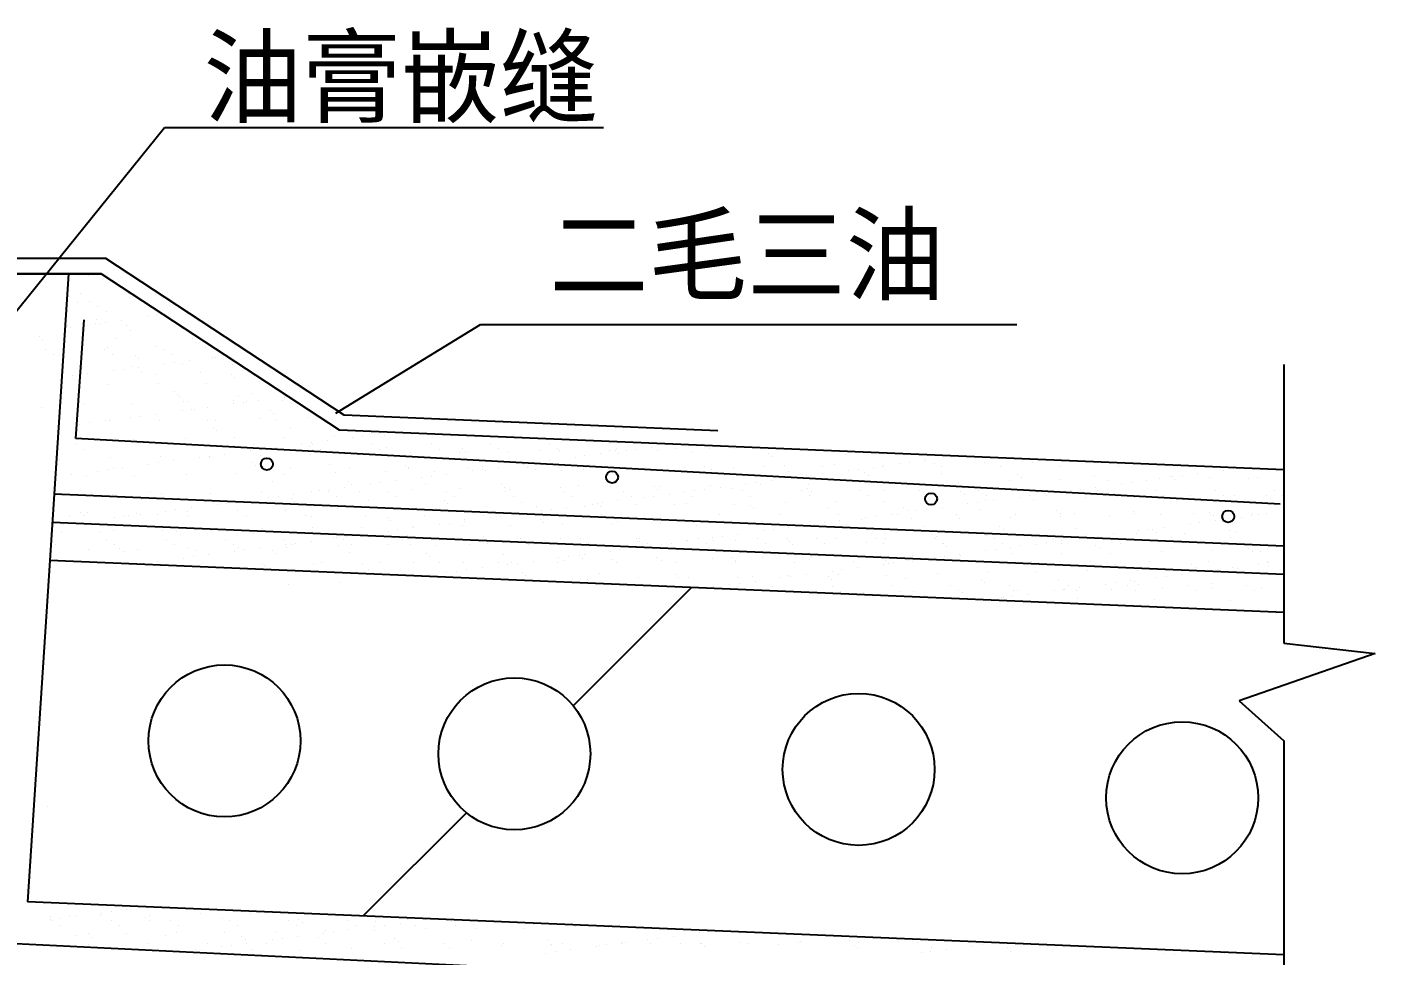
# Model space of a CAD drawing. Header units: metres. Extents: x 343608 to 349087, y 40929 to 44541.
# Drawn here: x 348378 to 349087, y 41409 to 41898 of the extents above; entities that cross this region are included whole.
import ezdxf

# ---------------------------------------------------------------- set-up
doc = ezdxf.new("R2010")
doc.units = ezdxf.units.M
doc.layers.add('加粗', color=6, linetype='Continuous')

msp = doc.modelspace()

# ---------------------------------------------------------------- hatches: boundary and pattern name
h = msp.add_hatch()
h.set_pattern_fill('AN31C', scale=200)
h.set_pattern_definition([(45, (0, 0), (-449.0128, 449.0128), [])])
h.paths.add_polyline_path([(348059.15, 41515.19, 1), (348139.15, 41515.19, 1)])
h.paths.add_polyline_path([(348211.77, 41522, 1), (348291.77, 41522, 1)])
h.paths.add_polyline_path([(347877.92, 41507.02, 1), (347957.92, 41507.02, 1)])
h.paths.add_polyline_path([(347707.6, 41492.05, 1), (347787.6, 41492.05, 1)])
h.paths.add_polyline_path([(349039.15, 41409.39), (349039.15, 41522.08), (349015.65, 41543.09), (349087.24, 41568.05), (349039.15, 41573.54), (349039.15, 41589.55), (348389.61, 41616.97), (348377.84, 41437.31)])
h.paths.add_polyline_path([(348441.55, 41522, -1), (348521.55, 41522, -1)])
h.paths.add_polyline_path([(348594.17, 41515.19, -1), (348674.17, 41515.19, -1)])
h.paths.add_polyline_path([(348855.39, 41507.02, -1), (348775.39, 41507.02, -1)])
h.paths.add_polyline_path([(349025.72, 41492.05, -1), (348945.72, 41492.05, -1)])

# ---------------------------------------------------------------- linework, layer by layer
for p, q in [((348353.98, 41726.02), (348449.93, 41844.83)), ((348449.93, 41844.83), (348681.11, 41844.83)), ((348316.66, 41767.86), (348416.66, 41767.86)), ((348399.49, 41767.86), (348389.61, 41616.97)), ((348404.66, 41766.34), (348404.66, 41766.34)), ((348409.86, 41767.02), (348409.86, 41767.02)), ((348405.67, 41757.67), (348405.67, 41757.67)), ((348431.25, 41757.55), (348431.25, 41757.55)), ((348404.15, 41752.69), (348404.15, 41752.69)), ((348410.4, 41753.16), (348410.4, 41753.16)), ((348414.62, 41750.47), (348414.62, 41750.47)), ((348414.1, 41743.57), (348414.1, 41743.57)), ((348419.2, 41748.29), (348419.2, 41748.29)), ((348427.21, 41743.42), (348427.21, 41743.42)), ((348440.79, 41745.21), (348440.79, 41745.21)), ((348445.37, 41748.63), (348445.37, 41748.63)), ((348446, 41745.89), (348446, 41745.89)), ((348454.71, 41742.69), (348454.71, 41742.69)), ((348398.66, 41740.75), (348398.66, 41740.75)), ((348400.29, 41739.87), (348400.29, 41739.87)), ((348406.3, 41738.4), (348406.3, 41738.4)), ((348413.88, 41741.66), (348413.88, 41741.66)), ((348415.95, 41741.88), (348415.95, 41741.88)), ((348419.08, 41742.35), (348419.08, 41742.35)), ((348429.8, 41740.8), (348429.8, 41740.8)), ((348431.88, 41738.28), (348431.88, 41738.28)), ((348458.89, 41739.25), (348458.89, 41739.25)), ((348540.18, 41694.52), (348616.34, 41741.26)), ((348616.34, 41741.26), (348898.62, 41741.26)), ((348384.04, 41734.8), (348384.04, 41734.8)), ((348385.88, 41733.11), (348385.88, 41733.11)), ((348419.83, 41729.03), (348419.83, 41729.03)), ((348424.65, 41733.91), (348424.65, 41733.91)), ((348446, 41729.36), (348446, 41729.36)), ((348464.66, 41733.57), (348464.66, 41733.57)), ((348466.5, 41731.88), (348466.5, 41731.88)), ((348471.58, 41729.24), (348471.58, 41729.24)), ((348387.34, 41728.06), (348387.34, 41728.06)), ((348391.55, 41725.38), (348391.55, 41725.38)), ((348394.58, 41725.13), (348394.58, 41725.13)), ((348418.48, 41728.12), (348418.48, 41728.12)), ((348422.7, 41725.43), (348422.7, 41725.43)), ((348434.6, 41724.79), (348434.6, 41724.79)), ((348436.44, 41723.1), (348436.44, 41723.1)), ((348449.62, 41728.18), (348449.62, 41728.18)), ((348453.84, 41725.49), (348453.84, 41725.49)), ((348455.22, 41721.21), (348455.22, 41721.21)), ((348463.35, 41722.28), (348463.35, 41722.28)), ((348475.2, 41723.91), (348475.2, 41723.91)), ((348476.93, 41724.07), (348476.93, 41724.07)), ((348482.14, 41724.76), (348482.14, 41724.76)), ((348401.38, 41714.13), (348401.38, 41714.13)), ((348406.93, 41719.13), (348406.93, 41719.13)), ((348409.51, 41715.2), (348409.51, 41715.2)), ((348423.1, 41716.98), (348423.1, 41716.98)), ((348428.3, 41717.67), (348428.3, 41717.67)), ((348432.51, 41719.01), (348432.51, 41719.01)), ((348436.43, 41718.74), (348436.43, 41718.74)), ((348437.88, 41715.76), (348437.88, 41715.76)), ((348445.14, 41715.13), (348445.14, 41715.13)), ((348450.01, 41720.53), (348450.01, 41720.53)), ((348459.52, 41719.98), (348459.52, 41719.98)), ((348469.02, 41715.82), (348469.02, 41715.82)), ((348485.16, 41714.79), (348485.16, 41714.79)), ((348485.7, 41720.32), (348485.7, 41720.32)), ((349039.15, 41720.07), (349039.15, 41573.54)), ((348396.18, 41713.44), (348396.18, 41713.44)), ((348420.46, 41709.76), (348420.46, 41709.76)), ((348446.63, 41710.09), (348446.63, 41710.09)), ((348472.21, 41709.97), (348472.21, 41709.97)), ((348487, 41713.1), (348487, 41713.1)), ((348499.22, 41710.94), (348499.22, 41710.94)), ((348455.1, 41706.01), (348455.1, 41706.01)), ((348456.94, 41704.32), (348456.94, 41704.32)), ((348457.7, 41703.14), (348457.7, 41703.14)), ((348460.15, 41700.72), (348460.15, 41700.72)), ((348461.91, 41700.45), (348461.91, 41700.45)), ((348486.33, 41701.05), (348486.33, 41701.05)), ((348488.84, 41703.19), (348488.84, 41703.19)), ((348491.36, 41700.08), (348491.36, 41700.08)), ((348493.05, 41700.51), (348493.05, 41700.51)), ((348495.7, 41705.13), (348495.7, 41705.13)), ((348499.49, 41701.15), (348499.49, 41701.15)), ((348511.91, 41700.93), (348511.91, 41700.93)), ((348513.07, 41702.94), (348513.07, 41702.94)), ((348385.02, 41697.58), (348385.02, 41697.58)), ((348407.56, 41699.86), (348407.56, 41699.86)), ((348433.14, 41699.74), (348433.14, 41699.74)), ((348437.52, 41692.99), (348437.52, 41692.99)), ((348445.65, 41694.06), (348445.65, 41694.06)), ((348459.23, 41695.85), (348459.23, 41695.85)), ((348464.44, 41696.54), (348464.44, 41696.54)), ((348465.64, 41696.35), (348465.64, 41696.35)), ((348472.57, 41697.61), (348472.57, 41697.61)), ((348486.15, 41699.39), (348486.15, 41699.39)), ((348505.65, 41696.01), (348505.65, 41696.01)), ((348507.5, 41694.32), (348507.5, 41694.32)), ((348405.4, 41688.76), (348405.4, 41688.76)), ((348410.6, 41689.45), (348410.6, 41689.45)), ((348418.73, 41690.52), (348418.73, 41690.52)), ((348421.09, 41690.49), (348421.09, 41690.49)), ((348432.32, 41692.31), (348432.32, 41692.31)), ((348447.26, 41690.82), (348447.26, 41690.82)), ((348472.84, 41690.7), (348472.84, 41690.7)), ((348475.59, 41687.23), (348475.59, 41687.23)), ((348477.09, 41690.78), (348477.09, 41690.78)), ((348499.85, 41691.67), (348499.85, 41691.67)), ((348508.24, 41690.83), (348508.24, 41690.83)), ((348516.2, 41686.34), (348516.2, 41686.34)), ((348526.03, 41692.01), (348526.03, 41692.01)), ((348408.19, 41680.6), (348408.19, 41680.6)), ((348433.77, 41680.47), (348433.77, 41680.47)), ((348460.78, 41681.45), (348460.78, 41681.45)), ((348477.44, 41685.54), (348477.44, 41685.54)), ((348486.96, 41681.78), (348486.96, 41681.78)), ((348512.54, 41681.66), (348512.54, 41681.66)), ((348527.5, 41678.95), (348527.5, 41678.95)), ((348535.62, 41680.02), (348535.62, 41680.02)), ((348539.55, 41682.63), (348539.55, 41682.63)), ((348549.21, 41681.8), (348549.21, 41681.8)), ((348554.41, 41682.49), (348554.41, 41682.49)), ((348558.05, 41684.31), (348558.05, 41684.31)), ((348562.54, 41683.56), (348562.54, 41683.56)), ((348565.73, 41682.96), (348565.73, 41682.96)), ((348591.31, 41682.84), (348591.31, 41682.84)), ((348403.49, 41677.98), (348403.49, 41677.98)), ((348407.71, 41675.29), (348407.71, 41675.29)), ((348447.89, 41671.55), (348447.89, 41671.55)), ((348473.66, 41671.86), (348473.66, 41671.86)), ((348481.79, 41672.93), (348481.79, 41672.93)), ((348486.13, 41677.57), (348486.13, 41677.57)), ((348495.37, 41674.72), (348495.37, 41674.72)), ((348496.91, 41678.15), (348496.91, 41678.15)), ((348500.48, 41672.4), (348500.48, 41672.4)), ((348500.58, 41675.4), (348500.58, 41675.4)), ((348501.13, 41675.46), (348501.13, 41675.46)), ((348508.71, 41676.47), (348508.71, 41676.47)), ((348522.29, 41678.26), (348522.29, 41678.26)), ((348526.15, 41677.22), (348526.15, 41677.22)), ((348526.66, 41672.74), (348526.66, 41672.74)), ((348527.99, 41675.53), (348527.99, 41675.53)), ((348528.06, 41678.21), (348528.06, 41678.21)), ((348532.27, 41675.52), (348532.27, 41675.52)), ((348552.24, 41672.62), (348552.24, 41672.62)), ((348559.2, 41678.26), (348559.2, 41678.26)), ((348563.41, 41675.58), (348563.41, 41675.58)), ((348566.75, 41676.34), (348566.75, 41676.34)), ((348579.25, 41673.59), (348579.25, 41673.59)), ((348590.34, 41678.32), (348590.34, 41678.32)), ((348594.56, 41675.63), (348594.56, 41675.63)), ((348605.42, 41673.92), (348605.42, 41673.92)), ((348606.77, 41676), (348606.77, 41676)), ((348608.61, 41674.31), (348608.61, 41674.31)), ((348621.48, 41678.38), (348621.48, 41678.38)), ((348625.7, 41675.69), (348625.7, 41675.69)), ((348631, 41673.8), (348631, 41673.8)), ((348647.37, 41675.11), (348647.37, 41675.11)), ((348652.62, 41678.43), (348652.62, 41678.43)), ((348656.84, 41675.75), (348656.84, 41675.75)), ((348658.01, 41674.77), (348658.01, 41674.77)), ((348671.3, 41671.99), (348671.3, 41671.99)), ((348679.43, 41673.06), (348679.43, 41673.06)), ((348683.76, 41678.49), (348683.76, 41678.49)), ((348684.19, 41675.11), (348684.19, 41675.11)), ((348687.39, 41674.77), (348687.39, 41674.77)), ((348687.98, 41675.8), (348687.98, 41675.8)), ((348689.23, 41673.08), (348689.23, 41673.08)), ((348693.02, 41674.84), (348693.02, 41674.84)), ((348698.22, 41675.53), (348698.22, 41675.53)), ((348706.35, 41676.6), (348706.35, 41676.6)), ((348709.77, 41674.98), (348709.77, 41674.98)), ((348719.12, 41675.86), (348719.12, 41675.86)), ((348727.99, 41673.88), (348727.99, 41673.88)), ((348736.78, 41675.96), (348736.78, 41675.96)), ((348750.26, 41675.92), (348750.26, 41675.92)), ((348768.01, 41673.54), (348768.01, 41673.54)), ((348769.85, 41671.85), (348769.85, 41671.85)), ((348808.61, 41672.66), (348808.61, 41672.66)), ((348848.62, 41672.31), (348848.62, 41672.31)), ((348394.71, 41670.25), (348394.71, 41670.25)), ((348419.82, 41664.77), (348419.82, 41664.77)), ((348421.72, 41671.22), (348421.72, 41671.22)), ((348422.89, 41665.62), (348422.89, 41665.62)), ((348427.95, 41665.84), (348427.95, 41665.84)), ((348441.54, 41667.63), (348441.54, 41667.63)), ((348446.74, 41668.31), (348446.74, 41668.31)), ((348454.87, 41669.38), (348454.87, 41669.38)), ((348468.45, 41671.17), (348468.45, 41671.17)), ((348473.47, 41671.43), (348473.47, 41671.43)), ((348496.09, 41668.45), (348496.09, 41668.45)), ((348497.93, 41666.76), (348497.93, 41666.76)), ((348516.31, 41665.79), (348516.31, 41665.79)), ((348536.69, 41667.56), (348536.69, 41667.56)), ((348547.45, 41665.85), (348547.45, 41665.85)), ((348576.71, 41667.22), (348576.71, 41667.22)), ((348578.55, 41665.53), (348578.55, 41665.53)), ((348578.6, 41665.91), (348578.6, 41665.91)), ((348609.74, 41665.96), (348609.74, 41665.96)), ((348617.31, 41666.33), (348617.31, 41666.33)), ((348617.47, 41664.9), (348617.47, 41664.9)), ((348618.94, 41664.55), (348618.94, 41664.55)), ((348625.6, 41665.97), (348625.6, 41665.97)), ((348639.18, 41667.76), (348639.18, 41667.76)), ((348640.88, 41666.02), (348640.88, 41666.02)), ((348644.39, 41668.44), (348644.39, 41668.44)), ((348645.12, 41664.88), (348645.12, 41664.88)), ((348652.52, 41669.51), (348652.52, 41669.51)), ((348657.33, 41665.99), (348657.33, 41665.99)), ((348666.1, 41671.3), (348666.1, 41671.3)), ((348670.7, 41664.76), (348670.7, 41664.76)), ((348672.02, 41666.08), (348672.02, 41666.08)), ((348697.71, 41665.73), (348697.71, 41665.73)), ((348697.93, 41665.11), (348697.93, 41665.11)), ((348703.16, 41666.13), (348703.16, 41666.13)), ((348723.89, 41666.07), (348723.89, 41666.07)), ((348734.3, 41666.19), (348734.3, 41666.19)), ((348737.94, 41664.76), (348737.94, 41664.76)), ((348749.47, 41665.94), (348749.47, 41665.94)), ((348765.44, 41666.25), (348765.44, 41666.25)), ((348776.48, 41666.92), (348776.48, 41666.92)), ((348796.59, 41666.3), (348796.59, 41666.3)), ((348802.65, 41667.25), (348802.65, 41667.25)), ((348815.11, 41665.03), (348815.11, 41665.03)), ((348823.24, 41666.1), (348823.24, 41666.1)), ((348827.73, 41666.36), (348827.73, 41666.36)), ((348828.23, 41667.13), (348828.23, 41667.13)), ((348836.82, 41667.89), (348836.82, 41667.89)), ((348842.03, 41668.57), (348842.03, 41668.57)), ((348850.16, 41669.64), (348850.16, 41669.64)), ((348850.47, 41670.62), (348850.47, 41670.62)), ((348855.24, 41668.1), (348855.24, 41668.1)), ((348858.87, 41666.42), (348858.87, 41666.42)), ((348863.74, 41671.43), (348863.74, 41671.43)), ((348881.42, 41668.43), (348881.42, 41668.43)), ((348890.01, 41666.47), (348890.01, 41666.47)), ((348907, 41668.31), (348907, 41668.31)), ((348921.15, 41666.53), (348921.15, 41666.53)), ((348952.29, 41666.59), (348952.29, 41666.59)), ((348983.43, 41666.64), (348983.43, 41666.64)), ((349007.55, 41664.47), (349007.55, 41664.47)), ((349012.76, 41665.16), (349012.76, 41665.16)), ((348392.91, 41661.23), (348392.91, 41661.23)), ((348401.04, 41662.3), (348401.04, 41662.3)), ((348408.82, 41661.33), (348408.82, 41661.33)), ((348414.62, 41664.08), (348414.62, 41664.08)), ((348434.4, 41661.21), (348434.4, 41661.21)), ((348461.41, 41662.18), (348461.41, 41662.18)), ((348487.59, 41662.51), (348487.59, 41662.51)), ((348506.63, 41658.79), (348506.63, 41658.79)), ((348513.17, 41662.39), (348513.17, 41662.39)), ((348540.18, 41663.36), (348540.18, 41663.36)), ((348546.65, 41658.44), (348546.65, 41658.44)), ((348563.63, 41657.81), (348563.63, 41657.81)), ((348566.36, 41663.7), (348566.36, 41663.7)), ((348571.76, 41658.88), (348571.76, 41658.88)), ((348585.35, 41660.67), (348585.35, 41660.67)), ((348587.25, 41657.56), (348587.25, 41657.56)), ((348590.55, 41661.36), (348590.55, 41661.36)), ((348591.94, 41663.57), (348591.94, 41663.57)), ((348598.68, 41662.43), (348598.68, 41662.43)), ((348612.26, 41664.21), (348612.26, 41664.21)), ((348659.17, 41664.3), (348659.17, 41664.3)), ((348739.79, 41663.07), (348739.79, 41663.07)), ((348761.28, 41657.94), (348761.28, 41657.94)), ((348769.41, 41659.01), (348769.41, 41659.01)), ((348778.55, 41663.88), (348778.55, 41663.88)), ((348782.99, 41660.8), (348782.99, 41660.8)), ((348788.19, 41661.48), (348788.19, 41661.48)), ((348796.32, 41662.55), (348796.32, 41662.55)), ((348809.91, 41664.34), (348809.91, 41664.34)), ((348816.17, 41657.87), (348816.17, 41657.87)), ((348818.56, 41663.54), (348818.56, 41663.54)), ((348820.41, 41661.85), (348820.41, 41661.85)), ((348842.35, 41658.21), (348842.35, 41658.21)), ((348859.17, 41662.65), (348859.17, 41662.65)), ((348867.93, 41658.08), (348867.93, 41658.08)), ((348894.94, 41659.06), (348894.94, 41659.06)), ((348899.18, 41662.31), (348899.18, 41662.31)), ((348901.03, 41660.62), (348901.03, 41660.62)), ((348921.12, 41659.39), (348921.12, 41659.39)), ((348939.79, 41661.42), (348939.79, 41661.42)), ((348946.7, 41659.27), (348946.7, 41659.27)), ((348953.72, 41657.38), (348953.72, 41657.38)), ((348958.92, 41658.07), (348958.92, 41658.07)), ((348967.05, 41659.14), (348967.05, 41659.14)), ((348973.71, 41660.24), (348973.71, 41660.24)), ((348979.8, 41661.08), (348979.8, 41661.08)), ((348980.63, 41660.93), (348980.63, 41660.93)), ((348981.64, 41659.39), (348981.64, 41659.39)), ((348985.84, 41661.61), (348985.84, 41661.61)), ((348993.97, 41662.68), (348993.97, 41662.68)), ((348999.88, 41660.58), (348999.88, 41660.58)), ((349020.41, 41660.2), (349020.41, 41660.2)), ((349025.46, 41660.45), (349025.46, 41660.45)), ((349039.15, 41624.58), (348391.89, 41651.91)), ((348395.34, 41650.98), (348395.34, 41650.98)), ((348395.95, 41651.24), (348395.95, 41651.24)), ((348411.57, 41652.94), (348411.57, 41652.94)), ((348415.78, 41650.25), (348415.78, 41650.25)), ((348422.35, 41651.95), (348422.35, 41651.95)), ((348442.71, 41653), (348442.71, 41653)), ((348446.92, 41650.31), (348446.92, 41650.31)), ((348448.52, 41652.29), (348448.52, 41652.29)), ((348474.1, 41652.16), (348474.1, 41652.16)), ((348501.11, 41653.14), (348501.11, 41653.14)), ((348509.8, 41650.72), (348509.8, 41650.72)), ((348517.93, 41651.79), (348517.93, 41651.79)), ((348527.29, 41653.47), (348527.29, 41653.47)), ((348531.51, 41653.58), (348531.51, 41653.58)), ((348536.13, 41653.17), (348536.13, 41653.17)), ((348536.71, 41654.27), (348536.71, 41654.27)), ((348540.35, 41650.48), (348540.35, 41650.48)), ((348544.84, 41655.34), (348544.84, 41655.34)), ((348548.49, 41656.75), (348548.49, 41656.75)), ((348552.87, 41653.35), (348552.87, 41653.35)), ((348558.43, 41657.13), (348558.43, 41657.13)), ((348567.27, 41653.22), (348567.27, 41653.22)), ((348571.49, 41650.54), (348571.49, 41650.54)), ((348579.88, 41654.32), (348579.88, 41654.32)), ((348598.41, 41653.28), (348598.41, 41653.28)), ((348602.63, 41650.59), (348602.63, 41650.59)), ((348606.05, 41654.65), (348606.05, 41654.65)), ((348627.26, 41657.21), (348627.26, 41657.21)), ((348629.11, 41655.53), (348629.11, 41655.53)), ((348629.56, 41653.34), (348629.56, 41653.34)), ((348631.63, 41654.53), (348631.63, 41654.53)), ((348633.77, 41650.65), (348633.77, 41650.65)), ((348658.64, 41655.51), (348658.64, 41655.51)), ((348660.7, 41653.39), (348660.7, 41653.39)), ((348664.91, 41650.71), (348664.91, 41650.71)), ((348667.87, 41656.33), (348667.87, 41656.33)), ((348684.82, 41655.84), (348684.82, 41655.84)), ((348691.84, 41653.45), (348691.84, 41653.45)), ((348696.06, 41650.76), (348696.06, 41650.76)), ((348707.44, 41650.85), (348707.44, 41650.85)), ((348707.88, 41655.99), (348707.88, 41655.99)), ((348709.73, 41654.3), (348709.73, 41654.3)), ((348710.4, 41655.72), (348710.4, 41655.72)), ((348715.57, 41651.92), (348715.57, 41651.92)), ((348722.98, 41653.51), (348722.98, 41653.51)), ((348727.2, 41650.82), (348727.2, 41650.82)), ((348729.15, 41653.71), (348729.15, 41653.71)), ((348734.36, 41654.4), (348734.36, 41654.4)), ((348737.41, 41656.69), (348737.41, 41656.69)), ((348742.49, 41655.47), (348742.49, 41655.47)), ((348748.49, 41655.1), (348748.49, 41655.1)), ((348754.12, 41653.56), (348754.12, 41653.56)), ((348756.07, 41657.25), (348756.07, 41657.25)), ((348758.34, 41650.88), (348758.34, 41650.88)), ((348763.58, 41657.02), (348763.58, 41657.02)), ((348785.26, 41653.62), (348785.26, 41653.62)), ((348788.5, 41654.76), (348788.5, 41654.76)), ((348789.17, 41656.9), (348789.17, 41656.9)), ((348789.48, 41650.93), (348789.48, 41650.93)), ((348790.35, 41653.07), (348790.35, 41653.07)), ((348816.4, 41653.68), (348816.4, 41653.68)), ((348820.62, 41650.99), (348820.62, 41650.99)), ((348829.11, 41653.87), (348829.11, 41653.87)), ((348847.55, 41653.73), (348847.55, 41653.73)), ((348869.12, 41653.53), (348869.12, 41653.53)), ((348870.96, 41651.84), (348870.96, 41651.84)), ((348878.69, 41653.79), (348878.69, 41653.79)), ((348882.9, 41651.1), (348882.9, 41651.1)), ((348899.88, 41650.3), (348899.88, 41650.3)), ((348905.09, 41650.98), (348905.09, 41650.98)), ((348909.73, 41652.65), (348909.73, 41652.65)), ((348909.83, 41653.85), (348909.83, 41653.85)), ((348913.22, 41652.05), (348913.22, 41652.05)), ((348914.05, 41651.16), (348914.05, 41651.16)), ((348926.8, 41653.84), (348926.8, 41653.84)), ((348932, 41654.53), (348932, 41654.53)), ((348940.13, 41655.6), (348940.13, 41655.6)), ((348940.97, 41653.9), (348940.97, 41653.9)), ((348945.19, 41651.22), (348945.19, 41651.22)), ((348949.74, 41652.3), (348949.74, 41652.3)), ((348951.58, 41650.61), (348951.58, 41650.61)), ((348960.81, 41650.35), (348960.81, 41650.35)), ((348972.11, 41653.96), (348972.11, 41653.96)), ((348976.33, 41651.27), (348976.33, 41651.27)), ((348990.34, 41651.42), (348990.34, 41651.42)), ((349003.25, 41654.02), (349003.25, 41654.02)), ((349007.47, 41651.33), (349007.47, 41651.33)), ((349013.4, 41651.2), (349013.4, 41651.2)), ((349030.36, 41651.07), (349030.36, 41651.07)), ((349034.39, 41654.07), (349034.39, 41654.07)), ((349038.61, 41651.39), (349038.61, 41651.39)), ((348437.81, 41649.2), (348437.81, 41649.2)), ((348455.96, 41643.64), (348455.96, 41643.64)), ((348464.09, 41644.71), (348464.09, 41644.71)), ((348477.67, 41646.49), (348477.67, 41646.49)), ((348482.88, 41647.18), (348482.88, 41647.18)), ((348488.22, 41643.24), (348488.22, 41643.24)), ((348491.01, 41648.25), (348491.01, 41648.25)), ((348504.59, 41650.04), (348504.59, 41650.04)), ((348516.58, 41649.67), (348516.58, 41649.67)), ((348518.43, 41647.98), (348518.43, 41647.98)), ((348540.81, 41644.09), (348540.81, 41644.09)), ((348557.19, 41648.78), (348557.19, 41648.78)), ((348566.99, 41644.43), (348566.99, 41644.43)), ((348592.57, 41644.31), (348592.57, 41644.31)), ((348597.2, 41648.44), (348597.2, 41648.44)), ((348599.05, 41646.75), (348599.05, 41646.75)), ((348619.57, 41645.28), (348619.57, 41645.28)), ((348637.81, 41647.55), (348637.81, 41647.55)), ((348645.75, 41645.61), (348645.75, 41645.61)), ((348653.61, 41643.76), (348653.61, 41643.76)), ((348661.74, 41644.84), (348661.74, 41644.84)), ((348671.33, 41645.49), (348671.33, 41645.49)), ((348675.32, 41646.62), (348675.32, 41646.62)), ((348677.82, 41647.21), (348677.82, 41647.21)), ((348679.67, 41645.52), (348679.67, 41645.52)), ((348680.52, 41647.31), (348680.52, 41647.31)), ((348688.65, 41648.38), (348688.65, 41648.38)), ((348698.34, 41646.46), (348698.34, 41646.46)), ((348702.24, 41650.17), (348702.24, 41650.17)), ((348718.43, 41646.33), (348718.43, 41646.33)), ((348724.52, 41646.8), (348724.52, 41646.8)), ((348750.1, 41646.67), (348750.1, 41646.67)), ((348758.44, 41645.98), (348758.44, 41645.98)), ((348760.28, 41644.29), (348760.28, 41644.29)), ((348777.11, 41647.65), (348777.11, 41647.65)), ((348799.05, 41645.1), (348799.05, 41645.1)), ((348803.28, 41647.98), (348803.28, 41647.98)), ((348828.86, 41647.86), (348828.86, 41647.86)), ((348839.06, 41644.75), (348839.06, 41644.75)), ((348846.04, 41643.21), (348846.04, 41643.21)), ((348851.25, 41643.89), (348851.25, 41643.89)), ((348859.38, 41644.96), (348859.38, 41644.96)), ((348872.96, 41646.75), (348872.96, 41646.75)), ((348878.17, 41647.44), (348878.17, 41647.44)), ((348879.66, 41643.87), (348879.66, 41643.87)), ((348882.05, 41649.17), (348882.05, 41649.17)), ((348886.3, 41648.51), (348886.3, 41648.51)), ((348907.63, 41649.04), (348907.63, 41649.04)), ((348919.68, 41643.53), (348919.68, 41643.53)), ((348934.64, 41650.02), (348934.64, 41650.02)), ((348986.39, 41650.23), (348986.39, 41650.23)), ((349032.2, 41649.39), (349032.2, 41649.39)), ((349039.15, 41609.57), (348390.91, 41636.94)), ((348399.82, 41640.53), (348399.82, 41640.53)), ((348402.13, 41636.55), (348402.13, 41636.55)), ((348405.9, 41642.12), (348405.9, 41642.12)), ((348407.75, 41640.43), (348407.75, 41640.43)), ((348409.45, 41642.06), (348409.45, 41642.06)), ((348410.26, 41637.62), (348410.26, 41637.62)), ((348423.84, 41639.41), (348423.84, 41639.41)), ((348429.04, 41640.09), (348429.04, 41640.09)), ((348430.96, 41640.58), (348430.96, 41640.58)), ((348435.03, 41641.94), (348435.03, 41641.94)), ((348437.17, 41641.16), (348437.17, 41641.16)), ((348446.51, 41641.23), (348446.51, 41641.23)), ((348450.76, 41642.95), (348450.76, 41642.95)), ((348462.04, 41642.91), (348462.04, 41642.91)), ((348462.11, 41640.64), (348462.11, 41640.64)), ((348493.25, 41640.7), (348493.25, 41640.7)), ((348513.8, 41643.12), (348513.8, 41643.12)), ((348524.39, 41640.75), (348524.39, 41640.75)), ((348527.13, 41640), (348527.13, 41640)), ((348555.53, 41640.81), (348555.53, 41640.81)), ((348567.14, 41639.66), (348567.14, 41639.66)), ((348568.99, 41637.97), (348568.99, 41637.97)), ((348586.67, 41640.87), (348586.67, 41640.87)), ((348599.77, 41636.68), (348599.77, 41636.68)), ((348607.75, 41638.78), (348607.75, 41638.78)), ((348607.9, 41637.75), (348607.9, 41637.75)), ((348617.81, 41640.92), (348617.81, 41640.92)), ((348621.48, 41639.54), (348621.48, 41639.54)), ((348626.69, 41640.22), (348626.69, 41640.22)), ((348634.82, 41641.29), (348634.82, 41641.29)), ((348647.76, 41638.43), (348647.76, 41638.43)), ((348648.4, 41643.08), (348648.4, 41643.08)), ((348648.95, 41640.98), (348648.95, 41640.98)), ((348649.6, 41636.74), (348649.6, 41636.74)), ((348659.27, 41636.24), (348659.27, 41636.24)), ((348680.1, 41641.04), (348680.1, 41641.04)), ((348685.45, 41636.57), (348685.45, 41636.57)), ((348688.37, 41637.55), (348688.37, 41637.55)), ((348711.03, 41636.45), (348711.03, 41636.45)), ((348711.24, 41641.09), (348711.24, 41641.09)), ((348728.38, 41637.21), (348728.38, 41637.21)), ((348738.04, 41637.42), (348738.04, 41637.42)), ((348742.38, 41641.15), (348742.38, 41641.15)), ((348764.21, 41637.76), (348764.21, 41637.76)), ((348768.98, 41636.32), (348768.98, 41636.32)), ((348773.52, 41641.2), (348773.52, 41641.2)), ((348789.8, 41637.63), (348789.8, 41637.63)), ((348792.21, 41636.12), (348792.21, 41636.12)), ((348797.41, 41636.81), (348797.41, 41636.81)), ((348804.66, 41641.26), (348804.66, 41641.26)), ((348805.54, 41637.88), (348805.54, 41637.88)), ((348816.8, 41638.61), (348816.8, 41638.61)), ((348819.13, 41639.66), (348819.13, 41639.66)), ((348824.33, 41640.35), (348824.33, 41640.35)), ((348832.46, 41641.42), (348832.46, 41641.42)), ((348835.8, 41641.32), (348835.8, 41641.32)), ((348840.9, 41643.06), (348840.9, 41643.06)), ((348842.98, 41638.94), (348842.98, 41638.94)), ((348866.94, 41641.37), (348866.94, 41641.37)), ((348868.56, 41638.82), (348868.56, 41638.82)), ((348895.57, 41639.79), (348895.57, 41639.79)), ((348898.09, 41641.43), (348898.09, 41641.43)), ((348921.52, 41641.84), (348921.52, 41641.84)), ((348921.75, 41640.12), (348921.75, 41640.12)), ((348929.23, 41641.49), (348929.23, 41641.49)), ((348947.33, 41640), (348947.33, 41640)), ((348960.28, 41642.64), (348960.28, 41642.64)), ((348960.37, 41641.54), (348960.37, 41641.54)), ((348974.34, 41640.97), (348974.34, 41640.97)), ((348989.85, 41636.25), (348989.85, 41636.25)), ((348991.51, 41641.6), (348991.51, 41641.6)), ((348995.06, 41636.94), (348995.06, 41636.94)), ((349000.3, 41642.3), (349000.3, 41642.3)), ((349000.51, 41641.31), (349000.51, 41641.31)), ((349002.14, 41640.61), (349002.14, 41640.61)), ((349003.19, 41638.01), (349003.19, 41638.01)), ((349016.77, 41639.79), (349016.77, 41639.79)), ((349021.98, 41640.48), (349021.98, 41640.48)), ((349022.65, 41641.66), (349022.65, 41641.66)), ((349026.09, 41641.19), (349026.09, 41641.19)), ((349030.11, 41641.55), (349030.11, 41641.55)), ((348395.97, 41631.71), (348395.97, 41631.71)), ((348396.92, 41635.86), (348396.92, 41635.86)), ((348416.45, 41632.46), (348416.45, 41632.46)), ((348422.98, 41632.68), (348422.98, 41632.68)), ((348449.15, 41633.02), (348449.15, 41633.02)), ((348456.46, 41632.11), (348456.46, 41632.11)), ((348458.31, 41630.42), (348458.31, 41630.42)), ((348474.73, 41632.9), (348474.73, 41632.9)), ((348497.07, 41631.23), (348497.07, 41631.23)), ((348501.74, 41633.87), (348501.74, 41633.87)), ((348527.92, 41634.2), (348527.92, 41634.2)), ((348537.08, 41630.88), (348537.08, 41630.88)), ((348538.92, 41629.2), (348538.92, 41629.2)), ((348545.93, 41629.59), (348545.93, 41629.59)), ((348553.5, 41634.08), (348553.5, 41634.08)), ((348554.06, 41630.66), (348554.06, 41630.66)), ((348567.65, 41632.45), (348567.65, 41632.45)), ((348572.85, 41633.13), (348572.85, 41633.13)), ((348577.69, 41630), (348577.69, 41630)), ((348580.51, 41635.05), (348580.51, 41635.05)), ((348580.98, 41634.2), (348580.98, 41634.2)), ((348594.57, 41635.99), (348594.57, 41635.99)), ((348606.68, 41635.39), (348606.68, 41635.39)), ((348617.7, 41629.66), (348617.7, 41629.66)), ((348632.26, 41635.26), (348632.26, 41635.26)), ((348730.22, 41635.52), (348730.22, 41635.52)), ((348738.37, 41629.03), (348738.37, 41629.03)), ((348743.58, 41629.72), (348743.58, 41629.72)), ((348751.71, 41630.79), (348751.71, 41630.79)), ((348765.29, 41632.58), (348765.29, 41632.58)), ((348770.5, 41633.26), (348770.5, 41633.26)), ((348778.63, 41634.33), (348778.63, 41634.33)), ((348809, 41635.98), (348809, 41635.98)), ((348810.84, 41634.29), (348810.84, 41634.29)), ((348849.6, 41635.09), (348849.6, 41635.09)), ((348856.5, 41629.56), (348856.5, 41629.56)), ((348882.68, 41629.9), (348882.68, 41629.9)), ((348889.62, 41634.75), (348889.62, 41634.75)), ((348891.46, 41633.06), (348891.46, 41633.06)), ((348908.26, 41629.77), (348908.26, 41629.77)), ((348930.22, 41633.87), (348930.22, 41633.87)), ((348935.27, 41630.75), (348935.27, 41630.75)), ((348936.02, 41629.16), (348936.02, 41629.16)), ((348941.22, 41629.85), (348941.22, 41629.85)), ((348949.35, 41630.92), (348949.35, 41630.92)), ((348961.44, 41631.08), (348961.44, 41631.08)), ((348962.94, 41632.71), (348962.94, 41632.71)), ((348968.14, 41633.39), (348968.14, 41633.39)), ((348970.24, 41633.52), (348970.24, 41633.52)), ((348972.08, 41631.83), (348972.08, 41631.83)), ((348976.27, 41634.46), (348976.27, 41634.46)), ((348987.02, 41630.96), (348987.02, 41630.96)), ((349010.84, 41632.64), (349010.84, 41632.64)), ((349011.33, 41628.97), (349011.33, 41628.97)), ((349014.03, 41631.93), (349014.03, 41631.93)), ((348392.72, 41625.16), (348392.72, 41625.16)), ((348410.08, 41622.79), (348410.08, 41622.79)), ((348419.64, 41627.9), (348419.64, 41627.9)), ((348423.86, 41625.21), (348423.86, 41625.21)), ((348426.4, 41623.34), (348426.4, 41623.34)), ((348435.66, 41622.67), (348435.66, 41622.67)), ((348450.78, 41627.96), (348450.78, 41627.96)), ((348455, 41625.27), (348455, 41625.27)), ((348462.67, 41623.64), (348462.67, 41623.64)), ((348467.01, 41622.45), (348467.01, 41622.45)), ((348481.93, 41628.01), (348481.93, 41628.01)), ((348486.14, 41625.33), (348486.14, 41625.33)), ((348488.85, 41623.98), (348488.85, 41623.98)), ((348492.1, 41622.5), (348492.1, 41622.5)), ((348500.23, 41623.57), (348500.23, 41623.57)), ((348507.02, 41622.11), (348507.02, 41622.11)), ((348513.07, 41628.07), (348513.07, 41628.07)), ((348513.81, 41625.36), (348513.81, 41625.36)), ((348514.43, 41623.85), (348514.43, 41623.85)), ((348517.28, 41625.38), (348517.28, 41625.38)), ((348519.02, 41626.05), (348519.02, 41626.05)), ((348527.15, 41627.12), (348527.15, 41627.12)), ((348540.73, 41628.9), (348540.73, 41628.9)), ((348541.44, 41624.83), (348541.44, 41624.83)), ((348544.21, 41628.13), (348544.21, 41628.13)), ((348548.43, 41625.44), (348548.43, 41625.44)), ((348567.61, 41625.16), (348567.61, 41625.16)), ((348575.35, 41628.18), (348575.35, 41628.18)), ((348579.57, 41625.5), (348579.57, 41625.5)), ((348593.2, 41625.04), (348593.2, 41625.04)), ((348606.49, 41628.24), (348606.49, 41628.24)), ((348610.71, 41625.55), (348610.71, 41625.55)), ((348619.54, 41627.97), (348619.54, 41627.97)), ((348620.2, 41626.01), (348620.2, 41626.01)), ((348637.63, 41628.3), (348637.63, 41628.3)), ((348641.85, 41625.61), (348641.85, 41625.61)), ((348646.38, 41626.34), (348646.38, 41626.34)), ((348658.3, 41628.77), (348658.3, 41628.77)), ((348668.77, 41628.35), (348668.77, 41628.35)), ((348671.96, 41626.22), (348671.96, 41626.22)), ((348672.99, 41625.67), (348672.99, 41625.67)), ((348684.54, 41621.95), (348684.54, 41621.95)), ((348689.74, 41622.63), (348689.74, 41622.63)), ((348697.87, 41623.7), (348697.87, 41623.7)), ((348698.32, 41628.43), (348698.32, 41628.43)), ((348698.97, 41627.19), (348698.97, 41627.19)), ((348699.92, 41628.41), (348699.92, 41628.41)), ((348700.16, 41626.74), (348700.16, 41626.74)), ((348704.13, 41625.72), (348704.13, 41625.72)), ((348711.46, 41625.49), (348711.46, 41625.49)), ((348716.66, 41626.17), (348716.66, 41626.17)), ((348724.79, 41627.25), (348724.79, 41627.25)), ((348725.15, 41627.53), (348725.15, 41627.53)), ((348731.06, 41628.47), (348731.06, 41628.47)), ((348735.27, 41625.78), (348735.27, 41625.78)), ((348738.92, 41627.54), (348738.92, 41627.54)), ((348750.73, 41627.41), (348750.73, 41627.41)), ((348762.2, 41628.52), (348762.2, 41628.52)), ((348766.42, 41625.84), (348766.42, 41625.84)), ((348777.74, 41628.38), (348777.74, 41628.38)), ((348778.94, 41627.2), (348778.94, 41627.2)), ((348780.78, 41625.51), (348780.78, 41625.51)), ((348793.34, 41628.58), (348793.34, 41628.58)), ((348797.56, 41625.89), (348797.56, 41625.89)), ((348803.91, 41628.71), (348803.91, 41628.71)), ((348819.54, 41626.32), (348819.54, 41626.32)), ((348824.48, 41628.63), (348824.48, 41628.63)), ((348828.7, 41625.95), (348828.7, 41625.95)), ((348829.49, 41628.59), (348829.49, 41628.59)), ((348855.62, 41628.69), (348855.62, 41628.69)), ((348859.56, 41625.97), (348859.56, 41625.97)), ((348859.84, 41626.01), (348859.84, 41626.01)), ((348861.4, 41624.28), (348861.4, 41624.28)), ((348882.18, 41622.07), (348882.18, 41622.07)), ((348886.76, 41628.75), (348886.76, 41628.75)), ((348887.39, 41622.76), (348887.39, 41622.76)), ((348890.98, 41626.06), (348890.98, 41626.06)), ((348895.52, 41623.83), (348895.52, 41623.83)), ((348900.16, 41625.09), (348900.16, 41625.09)), ((348909.1, 41625.62), (348909.1, 41625.62)), ((348914.31, 41626.3), (348914.31, 41626.3)), ((348917.91, 41628.8), (348917.91, 41628.8)), ((348922.12, 41626.12), (348922.12, 41626.12)), ((348922.44, 41627.37), (348922.44, 41627.37)), ((348940.17, 41624.74), (348940.17, 41624.74)), ((348942.02, 41623.06), (348942.02, 41623.06)), ((348949.05, 41628.86), (348949.05, 41628.86)), ((348953.26, 41626.17), (348953.26, 41626.17)), ((348980.19, 41628.92), (348980.19, 41628.92)), ((348980.78, 41623.86), (348980.78, 41623.86)), ((348984.41, 41626.23), (348984.41, 41626.23)), ((349001.14, 41622.04), (349001.14, 41622.04)), ((349015.55, 41626.29), (349015.55, 41626.29)), ((349020.79, 41623.52), (349020.79, 41623.52)), ((349026.72, 41621.92), (349026.72, 41621.92)), ((348428.24, 41621.65), (348428.24, 41621.65)), ((348438.26, 41615.41), (348438.26, 41615.41)), ((348439.04, 41615.54), (348439.04, 41615.54)), ((348446.39, 41616.49), (348446.39, 41616.49)), ((348459.98, 41618.27), (348459.98, 41618.27)), ((348465.18, 41618.96), (348465.18, 41618.96)), ((348470.18, 41615.6), (348470.18, 41615.6)), ((348473.31, 41620.03), (348473.31, 41620.03)), ((348486.89, 41621.82), (348486.89, 41621.82)), ((348501.32, 41615.65), (348501.32, 41615.65)), ((348508.86, 41620.42), (348508.86, 41620.42)), ((348528.55, 41614.93), (348528.55, 41614.93)), ((348532.46, 41615.71), (348532.46, 41615.71)), ((348547.62, 41621.22), (348547.62, 41621.22)), ((348554.13, 41614.81), (348554.13, 41614.81)), ((348563.61, 41615.77), (348563.61, 41615.77)), ((348581.14, 41615.78), (348581.14, 41615.78)), ((348587.64, 41620.88), (348587.64, 41620.88)), ((348589.48, 41619.19), (348589.48, 41619.19)), ((348594.75, 41615.82), (348594.75, 41615.82)), ((348607.31, 41616.12), (348607.31, 41616.12)), ((348625.89, 41615.88), (348625.89, 41615.88)), ((348628.24, 41620), (348628.24, 41620)), ((348630.7, 41614.86), (348630.7, 41614.86)), ((348632.89, 41616), (348632.89, 41616)), ((348635.91, 41615.54), (348635.91, 41615.54)), ((348644.04, 41616.61), (348644.04, 41616.61)), ((348657.03, 41615.94), (348657.03, 41615.94)), ((348657.62, 41618.4), (348657.62, 41618.4)), ((348659.9, 41616.97), (348659.9, 41616.97)), ((348662.83, 41619.09), (348662.83, 41619.09)), ((348668.26, 41619.65), (348668.26, 41619.65)), ((348670.1, 41617.96), (348670.1, 41617.96)), ((348670.96, 41620.16), (348670.96, 41620.16)), ((348686.08, 41617.3), (348686.08, 41617.3)), ((348688.17, 41615.99), (348688.17, 41615.99)), ((348708.86, 41618.77), (348708.86, 41618.77)), ((348711.66, 41617.18), (348711.66, 41617.18)), ((348719.31, 41616.05), (348719.31, 41616.05)), ((348738.67, 41618.15), (348738.67, 41618.15)), ((348748.88, 41618.42), (348748.88, 41618.42)), ((348750.45, 41616.11), (348750.45, 41616.11)), ((348750.72, 41616.73), (348750.72, 41616.73)), ((348764.84, 41618.49), (348764.84, 41618.49)), ((348781.6, 41616.16), (348781.6, 41616.16)), ((348789.48, 41617.54), (348789.48, 41617.54)), ((348790.43, 41618.36), (348790.43, 41618.36)), ((348812.74, 41616.22), (348812.74, 41616.22)), ((348817.43, 41619.34), (348817.43, 41619.34)), ((348828.35, 41614.99), (348828.35, 41614.99)), ((348829.49, 41617.2), (348829.49, 41617.2)), ((348831.34, 41615.51), (348831.34, 41615.51)), ((348833.55, 41615.67), (348833.55, 41615.67)), ((348841.68, 41616.74), (348841.68, 41616.74)), ((348843.61, 41619.67), (348843.61, 41619.67)), ((348843.88, 41616.28), (348843.88, 41616.28)), ((348855.26, 41618.53), (348855.26, 41618.53)), ((348860.47, 41619.22), (348860.47, 41619.22)), ((348868.6, 41620.29), (348868.6, 41620.29)), ((348869.19, 41619.55), (348869.19, 41619.55)), ((348870.1, 41616.31), (348870.1, 41616.31)), ((348875.02, 41616.33), (348875.02, 41616.33)), ((348896.2, 41620.52), (348896.2, 41620.52)), ((348906.16, 41616.39), (348906.16, 41616.39)), ((348910.11, 41615.97), (348910.11, 41615.97)), ((348922.38, 41620.86), (348922.38, 41620.86)), ((348937.3, 41616.45), (348937.3, 41616.45)), ((348947.96, 41620.73), (348947.96, 41620.73)), ((348950.72, 41615.08), (348950.72, 41615.08)), ((348968.44, 41616.5), (348968.44, 41616.5)), ((348974.97, 41621.71), (348974.97, 41621.71)), ((348999.59, 41616.56), (348999.59, 41616.56)), ((349022.64, 41621.83), (349022.64, 41621.83)), ((349025.99, 41615.12), (349025.99, 41615.12)), ((349030.73, 41616.62), (349030.73, 41616.62)), ((349031.2, 41615.8), (349031.2, 41615.8)), ((348475.36, 41613.63), (348475.36, 41613.63)), ((348476.96, 41613.33), (348476.96, 41613.33)), ((348502.37, 41614.6), (348502.37, 41614.6)), ((348517.56, 41612.45), (348517.56, 41612.45)), ((348557.58, 41612.1), (348557.58, 41612.1)), ((348559.42, 41610.41), (348559.42, 41610.41)), ((348590.2, 41609.53), (348590.2, 41609.53)), ((348598.18, 41611.22), (348598.18, 41611.22)), ((348603.79, 41611.31), (348603.79, 41611.31)), ((348608.99, 41612), (348608.99, 41612)), ((348617.12, 41613.07), (348617.12, 41613.07)), ((348638.2, 41610.87), (348638.2, 41610.87)), ((348640.04, 41609.19), (348640.04, 41609.19)), ((348678.8, 41609.99), (348678.8, 41609.99)), ((348699.6, 41607.93), (348699.6, 41607.93)), ((348718.81, 41609.65), (348718.81, 41609.65)), ((348720.66, 41607.96), (348720.66, 41607.96)), ((348725.78, 41608.26), (348725.78, 41608.26)), ((348751.36, 41608.14), (348751.36, 41608.14)), ((348759.42, 41608.76), (348759.42, 41608.76)), ((348774.51, 41607.9), (348774.51, 41607.9)), ((348778.37, 41609.11), (348778.37, 41609.11)), ((348779.72, 41608.58), (348779.72, 41608.58)), ((348787.85, 41609.66), (348787.85, 41609.66)), ((348799.43, 41608.42), (348799.43, 41608.42)), ((348801.43, 41611.44), (348801.43, 41611.44)), ((348804.54, 41609.44), (348804.54, 41609.44)), ((348806.63, 41612.13), (348806.63, 41612.13)), ((348814.76, 41613.2), (348814.76, 41613.2)), ((348830.12, 41609.32), (348830.12, 41609.32)), ((348857.13, 41610.3), (348857.13, 41610.3)), ((348883.31, 41610.63), (348883.31, 41610.63)), ((348908.89, 41610.51), (348908.89, 41610.51)), ((348911.96, 41614.28), (348911.96, 41614.28)), ((348935.9, 41611.48), (348935.9, 41611.48)), ((348962.07, 41611.81), (348962.07, 41611.81)), ((348972.16, 41608.03), (348972.16, 41608.03)), ((348977.36, 41608.71), (348977.36, 41608.71)), ((348985.49, 41609.78), (348985.49, 41609.78)), ((348987.65, 41611.69), (348987.65, 41611.69)), ((348990.73, 41614.74), (348990.73, 41614.74)), ((348992.58, 41613.05), (348992.58, 41613.05)), ((348999.07, 41611.57), (348999.07, 41611.57)), ((349004.28, 41612.26), (349004.28, 41612.26)), ((349012.41, 41613.33), (349012.41, 41613.33)), ((349014.66, 41612.66), (349014.66, 41612.66)), ((349031.34, 41613.86), (349031.34, 41613.86)), ((348515.06, 41604.59), (348515.06, 41604.59)), ((348542.07, 41605.56), (348542.07, 41605.56)), ((348647.01, 41607.08), (348647.01, 41607.08)), ((348672.59, 41606.95), (348672.59, 41606.95)), ((348734.01, 41602.57), (348734.01, 41602.57)), ((348739.13, 41603.42), (348739.13, 41603.42)), ((348747.59, 41604.36), (348747.59, 41604.36)), ((348752.8, 41605.04), (348752.8, 41605.04)), ((348760.93, 41606.11), (348760.93, 41606.11)), ((348770.27, 41603.48), (348770.27, 41603.48)), ((348774.49, 41600.79), (348774.49, 41600.79)), ((348801.28, 41606.73), (348801.28, 41606.73)), ((348801.42, 41603.54), (348801.42, 41603.54)), ((348805.63, 41600.85), (348805.63, 41600.85)), ((348832.56, 41603.59), (348832.56, 41603.59)), ((348836.77, 41600.91), (348836.77, 41600.91)), ((348840.04, 41607.53), (348840.04, 41607.53)), ((348863.7, 41603.65), (348863.7, 41603.65)), ((348867.92, 41600.96), (348867.92, 41600.96)), ((348880.05, 41607.19), (348880.05, 41607.19)), ((348881.9, 41605.5), (348881.9, 41605.5)), ((348894.84, 41603.71), (348894.84, 41603.71)), ((348896.83, 41601.25), (348896.83, 41601.25)), ((348899.06, 41601.02), (348899.06, 41601.02)), ((348918.32, 41600.94), (348918.32, 41600.94)), ((348920.66, 41606.31), (348920.66, 41606.31)), ((348923.01, 41601.59), (348923.01, 41601.59)), ((348923.53, 41601.63), (348923.53, 41601.63)), ((348925.98, 41603.76), (348925.98, 41603.76)), ((348930.2, 41601.08), (348930.2, 41601.08)), ((348931.66, 41602.7), (348931.66, 41602.7)), ((348945.24, 41604.48), (348945.24, 41604.48)), ((348948.59, 41601.46), (348948.59, 41601.46)), ((348950.44, 41605.17), (348950.44, 41605.17)), ((348957.12, 41603.82), (348957.12, 41603.82)), ((348958.57, 41606.24), (348958.57, 41606.24)), ((348960.67, 41605.96), (348960.67, 41605.96)), ((348961.34, 41601.13), (348961.34, 41601.13)), ((348962.51, 41604.27), (348962.51, 41604.27)), ((348975.6, 41602.44), (348975.6, 41602.44)), ((348988.26, 41603.88), (348988.26, 41603.88)), ((348992.48, 41601.19), (348992.48, 41601.19)), ((349001.28, 41605.08), (349001.28, 41605.08)), ((349001.77, 41602.77), (349001.77, 41602.77)), ((349019.41, 41603.93), (349019.41, 41603.93)), ((349023.62, 41601.25), (349023.62, 41601.25)), ((349027.35, 41602.65), (349027.35, 41602.65)), ((348818.06, 41600.07), (348818.06, 41600.07)), ((348844.24, 41600.4), (348844.24, 41600.4)), ((348849.99, 41598.41), (348849.99, 41598.41)), ((348869.82, 41600.28), (348869.82, 41600.28)), ((348890.6, 41597.53), (348890.6, 41597.53)), ((348891.4, 41597.4), (348891.4, 41597.4)), ((348896.61, 41598.08), (348896.61, 41598.08)), ((348904.74, 41599.15), (348904.74, 41599.15)), ((348930.61, 41597.19), (348930.61, 41597.19)), ((348971.21, 41596.3), (348971.21, 41596.3)), ((349011.23, 41595.96), (349011.23, 41595.96)), ((349035.21, 41590.44), (349035.21, 41590.44)), ((349038.8, 41591.58), (349038.8, 41591.58)), ((349039.15, 41573.54), (349087.24, 41568.05)), ((349087.24, 41568.05), (349015.65, 41543.09)), ((349015.65, 41543.09), (349039.15, 41522.08)), ((349039.15, 41522.08), (349039.15, 41189.69)), ((348388.32, 41487.58), (348388.32, 41487.58)), ((348416.85, 41431.35), (348416.85, 41431.35)), ((348422.05, 41432.04), (348422.05, 41432.04)), ((348430.18, 41433.11), (348430.18, 41433.11)), ((348468.97, 41430.96), (348468.97, 41430.96)), ((348495.15, 41431.29), (348495.15, 41431.29)), ((348520.73, 41431.17), (348520.73, 41431.17)), ((348389.93, 41427.81), (348389.93, 41427.81)), ((348390.21, 41429.78), (348390.21, 41429.78)), ((348390.83, 41427.4), (348390.83, 41427.4)), ((348395.05, 41424.71), (348395.05, 41424.71)), ((348395.13, 41428.5), (348395.13, 41428.5)), ((348400.05, 41429.54), (348400.05, 41429.54)), ((348403.26, 41429.57), (348403.26, 41429.57)), ((348416.38, 41430.11), (348416.38, 41430.11)), ((348421.97, 41427.46), (348421.97, 41427.46)), ((348426.19, 41424.77), (348426.19, 41424.77)), ((348440.06, 41429.2), (348440.06, 41429.2)), ((348441.91, 41427.51), (348441.91, 41427.51)), ((348441.96, 41429.99), (348441.96, 41429.99)), ((348453.11, 41427.51), (348453.11, 41427.51)), ((348457.33, 41424.83), (348457.33, 41424.83)), ((348480.67, 41428.32), (348480.67, 41428.32)), ((348484.25, 41427.57), (348484.25, 41427.57)), ((348488.47, 41424.88), (348488.47, 41424.88)), ((348515.39, 41427.63), (348515.39, 41427.63)), ((348519.61, 41424.94), (348519.61, 41424.94)), ((348520.68, 41427.97), (348520.68, 41427.97)), ((348522.53, 41426.28), (348522.53, 41426.28)), ((348546.54, 41427.68), (348546.54, 41427.68)), ((348550.75, 41425), (348550.75, 41425)), ((348560.65, 41424.4), (348560.65, 41424.4)), ((348561.29, 41427.09), (348561.29, 41427.09)), ((348565.86, 41425.08), (348565.86, 41425.08)), ((348573.99, 41426.15), (348573.99, 41426.15)), ((348577.68, 41427.74), (348577.68, 41427.74)), ((348581.89, 41425.05), (348581.89, 41425.05)), ((348587.57, 41427.94), (348587.57, 41427.94)), ((348601.3, 41426.74), (348601.3, 41426.74)), ((348603.15, 41425.06), (348603.15, 41425.06)), ((348613.04, 41425.11), (348613.04, 41425.11)), ((348613.61, 41423.44), (348613.61, 41423.44)), ((348639.19, 41423.31), (348639.19, 41423.31)), ((348641.91, 41425.86), (348641.91, 41425.86)), ((348644.18, 41425.17), (348644.18, 41425.17)), ((348666.2, 41424.29), (348666.2, 41424.29)), ((348683.76, 41423.83), (348683.76, 41423.83)), ((348402.9, 41419.76), (348402.9, 41419.76)), ((348410, 41420.42), (348410, 41420.42)), ((348411.85, 41418.73), (348411.85, 41418.73)), ((348429.9, 41420.73), (348429.9, 41420.73)), ((348450.61, 41419.54), (348450.61, 41419.54)), ((348456.08, 41421.07), (348456.08, 41421.07)), ((348481.66, 41420.94), (348481.66, 41420.94)), ((348490.62, 41419.2), (348490.62, 41419.2)), ((348492.47, 41417.51), (348492.47, 41417.51)), ((348506.82, 41417.31), (348506.82, 41417.31)), ((348508.67, 41421.92), (348508.67, 41421.92)), ((348512.02, 41417.99), (348512.02, 41417.99)), ((348520.15, 41419.06), (348520.15, 41419.06)), ((348531.23, 41418.31), (348531.23, 41418.31)), ((348533.74, 41420.85), (348533.74, 41420.85)), ((348534.85, 41422.25), (348534.85, 41422.25)), ((348538.94, 41421.54), (348538.94, 41421.54)), ((348547.07, 41422.61), (348547.07, 41422.61)), ((348560.43, 41422.13), (348560.43, 41422.13)), ((348571.24, 41417.97), (348571.24, 41417.97)), ((348573.08, 41416.28), (348573.08, 41416.28)), ((348587.44, 41423.1), (348587.44, 41423.1)), ((348611.85, 41417.08), (348611.85, 41417.08)), ((348651.86, 41416.74), (348651.86, 41416.74)), ((348704.46, 41417.44), (348704.46, 41417.44)), ((348709.67, 41418.12), (348709.67, 41418.12)), ((348717.8, 41419.19), (348717.8, 41419.19)), ((348731.38, 41420.98), (348731.38, 41420.98)), ((348736.59, 41421.67), (348736.59, 41421.67)), ((348784.67, 41416.43), (348784.67, 41416.43)), ((348810.84, 41416.76), (348810.84, 41416.76)), ((348836.42, 41416.64), (348836.42, 41416.64)), ((348371.5, 41415.28), (349039.15, 41382.96)), ((348379.09, 41414.99), (348379.09, 41414.99)), ((348410.23, 41415.04), (348410.23, 41415.04)), ((348441.37, 41415.1), (348441.37, 41415.1)), ((348466.32, 41411.98), (348466.32, 41411.98)), ((348469.6, 41411.69), (348469.6, 41411.69)), ((348472.51, 41415.16), (348472.51, 41415.16)), ((348479.9, 41413.76), (348479.9, 41413.76)), ((348485.11, 41414.45), (348485.11, 41414.45)), ((348493.24, 41415.52), (348493.24, 41415.52)), ((348495.78, 41412.03), (348495.78, 41412.03)), ((348501.17, 41409.53), (348501.17, 41409.53)), ((348503.65, 41415.21), (348503.65, 41415.21)), ((348521.36, 41411.9), (348521.36, 41411.9)), ((348534.79, 41415.27), (348534.79, 41415.27)), ((348548.37, 41412.88), (348548.37, 41412.88)), ((348565.93, 41415.33), (348565.93, 41415.33)), ((348574.54, 41413.21), (348574.54, 41413.21)), ((348597.08, 41415.38), (348597.08, 41415.38)), ((348600.13, 41413.09), (348600.13, 41413.09)), ((348627.13, 41414.06), (348627.13, 41414.06)), ((348628.22, 41415.44), (348628.22, 41415.44)), ((348650.63, 41410.35), (348650.63, 41410.35)), ((348653.31, 41414.39), (348653.31, 41414.39)), ((348653.7, 41415.05), (348653.7, 41415.05)), ((348655.83, 41411.03), (348655.83, 41411.03)), ((348659.36, 41415.5), (348659.36, 41415.5)), ((348663.96, 41412.1), (348663.96, 41412.1)), ((348677.54, 41413.89), (348677.54, 41413.89)), ((348678.89, 41414.27), (348678.89, 41414.27)), ((348682.75, 41414.58), (348682.75, 41414.58)), ((348690.5, 41415.55), (348690.5, 41415.55)), ((348690.88, 41415.65), (348690.88, 41415.65)), ((348692.46, 41415.86), (348692.46, 41415.86)), ((348705.9, 41415.24), (348705.9, 41415.24)), ((348721.64, 41415.61), (348721.64, 41415.61)), ((348732.08, 41415.58), (348732.08, 41415.58)), ((348732.48, 41415.51), (348732.48, 41415.51)), ((348734.32, 41413.82), (348734.32, 41413.82)), ((348752.78, 41415.67), (348752.78, 41415.67)), ((348757.66, 41415.46), (348757.66, 41415.46)), ((348773.08, 41414.63), (348773.08, 41414.63)), ((348783.92, 41415.72), (348783.92, 41415.72)), ((348813.1, 41414.28), (348813.1, 41414.28)), ((348814.94, 41412.59), (348814.94, 41412.59)), ((348815.07, 41415.78), (348815.07, 41415.78)), ((348846.21, 41415.84), (348846.21, 41415.84)), ((348848.27, 41410.48), (348848.27, 41410.48)), ((348853.48, 41411.16), (348853.48, 41411.16)), ((348853.7, 41413.4), (348853.7, 41413.4)), ((348861.61, 41412.23), (348861.61, 41412.23)), ((348875.19, 41414.02), (348875.19, 41414.02)), ((348877.35, 41415.89), (348877.35, 41415.89)), ((348880.39, 41414.71), (348880.39, 41414.71)), ((348893.72, 41413.06), (348893.72, 41413.06)), ((348895.56, 41411.37), (348895.56, 41411.37)), ((348934.32, 41412.17), (348934.32, 41412.17)), ((348974.34, 41411.83), (348974.34, 41411.83)), ((348976.18, 41410.14), (348976.18, 41410.14)), ((348981.89, 41409.76), (348981.89, 41409.76)), ((349008.07, 41410.09), (349008.07, 41410.09))]:
    msp.add_line(p, q)
for points in [[(348741.35, 41685.2), (348544.64, 41693.5), (348419.05, 41775.86), (348314.27, 41775.86), (348188.68, 41693.5), (348001.65, 41685.61)], [(349039.15, 41664.62), (348542.09, 41685.6), (348416.66, 41767.86), (348316.66, 41767.86), (348191.22, 41685.6), (347706.25, 41665.13)], [(349039.49, 41672.61), (349039.15, 41672.62)]]:
    msp.add_lwpolyline(points)
for centre in [(348503.86, 41667.74), (348685.59, 41660.84), (348853.52, 41649.35), (349009.94, 41640.15)]:
    msp.add_circle(centre, 3.14)
at = {"layer": '加粗'}
for p, q in [((348403.36, 41681.14), (348407.68, 41743.64)), ((349037.37, 41646.66), (348403.36, 41681.14)), ((348389.61, 41616.97), (348377.84, 41437.31)), ((349039.15, 41589.55), (348389.61, 41616.97)), ((349039.15, 41409.39), (348377.84, 41437.31))]:
    msp.add_line(p, q, dxfattribs=at)
for centre in [(348481.55, 41522), (348634.17, 41515.19), (348815.39, 41507.02), (348985.72, 41492.05)]:
    msp.add_circle(centre, 40, dxfattribs=at)

# ---------------------------------------------------------------- texts
for s, p in [('油膏嵌缝', (348470.49, 41851.55)), ('二毛三油', (348652.66, 41758.04))]:
    msp.add_text(s, height=40).set_placement(p)

doc.saveas('drawing.dxf')
